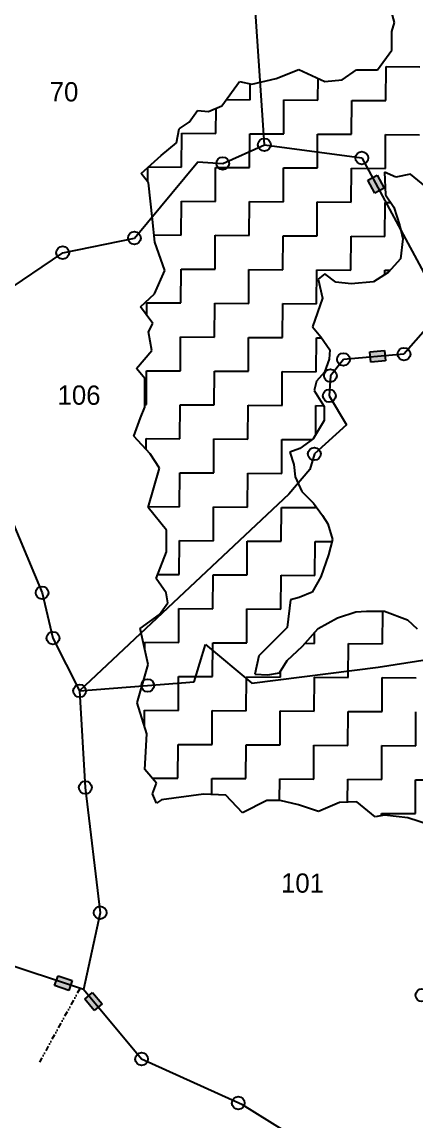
# Model space of a CAD drawing. Header units: metres. Extents: x 311141 to 315796, y 1906170 to 1910884.
# Drawn here: x 314026 to 314407, y 1906815 to 1907880 of the extents above; entities that cross this region are included whole.
import ezdxf

# ---------------------------------------------------------------- set-up
doc = ezdxf.new("R2010")
doc.units = ezdxf.units.M
doc.header["$MEASUREMENT"] = 0
doc.linetypes.add('DIVIDE', pattern=[1.25, 0.5, -0.25, 0, -0.25, 0, -0.25])
for name, color, linetype in [('POLY_HATCH', 12, 'Continuous'), ('POLY_PARCEL', 6, 'Continuous'), ('TEXT_PARCEL', 7, 'Continuous'), ('V_BOUND_LINE', 7, 'Continuous'), ('V_DIVIDE_LINE', 7, 'DIVIDE')]:
    doc.layers.add(name, color=color, linetype=linetype)
doc.styles.add('TEXT_MAP', font='')
doc.styles.get('TEXT_MAP').set_extended_font_data('Kruti Dev 050')

msp = doc.modelspace()

# ---------------------------------------------------------------- hatches: boundary and pattern name
for points in [[(314367.5, 1907714.2), (314376.3, 1907719), (314369.5, 1907731.7), (314360.7, 1907726.9)], [(314377.7, 1907551.9), (314376.8, 1907561.9), (314362.5, 1907560.6), (314363.4, 1907550.6)], [(314070.9, 1906942.4), (314074.2, 1906951.8), (314060.6, 1906956.6), (314057.3, 1906947.2)], [(314094, 1906940.2), (314086.4, 1906933.8), (314095.7, 1906922.8), (314103.3, 1906929.2)]]:
    msp.add_hatch(color=256).paths.add_polyline_path(points)

# ---------------------------------------------------------------- linework, layer by layer
for p, q in [((314360.7, 1907726.9), (314369.5, 1907731.7)), ((314367.5, 1907714.2), (314360.7, 1907726.9)), ((314369.5, 1907731.7), (314376.3, 1907719)), ((314376.3, 1907719), (314367.5, 1907714.2)), ((314362.5, 1907560.6), (314376.8, 1907561.9)), ((314363.4, 1907550.6), (314362.5, 1907560.6)), ((314376.8, 1907561.9), (314377.7, 1907551.9)), ((314377.7, 1907551.9), (314363.4, 1907550.6)), ((314057.3, 1906947.2), (314060.6, 1906956.6)), ((314060.6, 1906956.6), (314074.2, 1906951.8)), ((314074.2, 1906951.8), (314070.9, 1906942.4)), ((314070.9, 1906942.4), (314057.3, 1906947.2)), ((314086.4, 1906933.8), (314094, 1906940.2)), ((314094, 1906940.2), (314103.3, 1906929.2)), ((314095.7, 1906922.8), (314086.4, 1906933.8)), ((314103.3, 1906929.2), (314095.7, 1906922.8))]:
    msp.add_line(p, q)
for centre in [(314260.4, 1907761.2), (314220.1, 1907743.1), (314354.8, 1907748.4), (314134.6, 1907670.9), (314065.1, 1907656.7), (314337, 1907553.3), (314395.6, 1907558.5), (314324.4, 1907537.6), (314323.3, 1907518.1), (314308.8, 1907461.8), (314045.1, 1907327.4), (314055.7, 1907283.5), (314081.5, 1907232.4), (314147.5, 1907237.6), (314087, 1907138.8), (314101.4, 1907017.6), (314413, 1906937.7), (314141.5, 1906875.9), (314235.1, 1906833.3)]:
    msp.add_circle(centre, 6.17)
at = {"layer": 'POLY_HATCH'}
for p, q in [((314386.4, 1907879.5), (314381.7, 1907897.3)), ((314383.8, 1907870.7), (314386.4, 1907879.5)), ((314383.7, 1907852.9), (314383.8, 1907870.7)), ((314369.8, 1907833.6), (314383.7, 1907852.9)), ((314271.9, 1907825.3), (314293.8, 1907834.1)), ((314293.8, 1907834.1), (314318.8, 1907822.6)), ((314335.8, 1907824.1), (314349.6, 1907833.7)), ((314349.6, 1907833.7), (314369.8, 1907833.6)), ((314219.1, 1907799), (314236.3, 1907822.3)), ((314236.3, 1907822.3), (314248.4, 1907819.8)), ((314248.4, 1907819.8), (314271.9, 1907825.3)), ((314318.8, 1907822.6), (314335.8, 1907824.1)), ((314187.5, 1907783), (314195.7, 1907794.3)), ((314195.7, 1907794.3), (314206.2, 1907793.4)), ((314206.2, 1907793.4), (314219.1, 1907799)), ((314177.8, 1907776.6), (314187.5, 1907783)), ((314175.2, 1907762.9), (314177.8, 1907776.6)), ((314160.6, 1907750.8), (314175.2, 1907762.9)), ((314141.1, 1907733.2), (314160.6, 1907750.8)), ((314148.3, 1907724.2), (314141.1, 1907733.2)), ((314387.8, 1907729.9), (314376.7, 1907734.5)), ((314376.7, 1907734.5), (314377.7, 1907712.6)), ((314402, 1907732.8), (314387.8, 1907729.9)), ((314430.2, 1907709.6), (314402, 1907732.8)), ((314152.1, 1907688.7), (314148.3, 1907724.2)), ((314377.7, 1907712.6), (314385.8, 1907700.7)), ((314385.8, 1907700.7), (314391.6, 1907682.8)), ((314154.4, 1907666.8), (314152.1, 1907688.7)), ((314391.6, 1907682.8), (314394.5, 1907670.1)), ((314164, 1907639.3), (314154.4, 1907666.8)), ((314394.5, 1907670.1), (314392.2, 1907650.8)), ((314392.2, 1907650.8), (314380.2, 1907637.4)), ((314154.1, 1907616.7), (314164, 1907639.3)), ((314319.1, 1907636.3), (314312.4, 1907631.2)), ((314312.4, 1907631.2), (314316.7, 1907612.5)), ((314329.5, 1907628.1), (314319.1, 1907636.3)), ((314380.2, 1907637.4), (314366, 1907628.6)), ((314344.4, 1907626.5), (314329.5, 1907628.1)), ((314366, 1907628.6), (314344.4, 1907626.5)), ((314140.3, 1907604.2), (314154.1, 1907616.7)), ((314316.7, 1907612.5), (314306.9, 1907585)), ((314152.3, 1907588), (314140.3, 1907604.2)), ((314148.2, 1907579.9), (314152.3, 1907588)), ((314151.4, 1907562.1), (314148.2, 1907579.9)), ((314306.9, 1907585), (314315, 1907575.3)), ((314315, 1907575.3), (314323.9, 1907562.6)), ((314136.7, 1907544.4), (314151.4, 1907562.1)), ((314323.9, 1907562.6), (314323.1, 1907553.7)), ((314323.1, 1907553.7), (314318.5, 1907541.1)), ((314144.7, 1907534.7), (314136.7, 1907544.4)), ((314144.6, 1907507.2), (314144.7, 1907534.7)), ((314318.5, 1907541.1), (314311, 1907532.2)), ((314311, 1907532.2), (314308.7, 1907523.3)), ((314308.7, 1907523.3), (314318.3, 1907507.6)), ((314140.5, 1907496.7), (314144.6, 1907507.2)), ((314318.3, 1907507.6), (314318.2, 1907494.2)), ((314133.9, 1907479), (314140.5, 1907496.7)), ((314318.2, 1907494.2), (314307.7, 1907476.4)), ((314149.9, 1907461.9), (314133.9, 1907479)), ((314307.7, 1907476.4), (314294.9, 1907467.1)), ((314158.8, 1907448.1), (314149.9, 1907461.9)), ((314294.9, 1907467.1), (314285.2, 1907463.4)), ((314285.2, 1907463.4), (314288.8, 1907451.5)), ((314288.8, 1907451.5), (314290.2, 1907439.6)), ((314148, 1907409.9), (314158.8, 1907448.1)), ((314290.2, 1907439.6), (314296.8, 1907425.4)), ((314296.8, 1907425.4), (314308, 1907414.2)), ((314165.7, 1907387.9), (314148, 1907409.9)), ((314308, 1907414.2), (314316.8, 1907402.2)), ((314316.8, 1907402.2), (314322, 1907394)), ((314165.5, 1907366.9), (314165.7, 1907387.9)), ((314322, 1907394), (314326.4, 1907379.1)), ((314326.4, 1907379.1), (314322.5, 1907364.2)), ((314155.7, 1907341.1), (314165.5, 1907366.9)), ((314322.5, 1907364.2), (314315, 1907342.7)), ((314315, 1907342.7), (314306.7, 1907327.9)), ((314165.3, 1907327.3), (314155.7, 1907341.1)), ((314166.9, 1907317.6), (314165.3, 1907327.3)), ((314294, 1907322.7), (314285.8, 1907320.5)), ((314306.7, 1907327.9), (314294, 1907322.7)), ((314158.7, 1907306.4), (314166.9, 1907317.6)), ((314285.8, 1907320.5), (314282.6, 1907293.8)), ((314140, 1907292.7), (314158.7, 1907306.4)), ((314312.4, 1907292.9), (314331.1, 1907303.2)), ((314331.1, 1907303.2), (314349, 1907309)), ((314349, 1907309), (314359.4, 1907309.7)), ((314359.4, 1907309.7), (314376.6, 1907309.6)), ((314376.6, 1907309.6), (314398.9, 1907301.3)), ((314398.9, 1907301.3), (314408.5, 1907292.3)), ((314147.9, 1907257.9), (314140, 1907292.7)), ((314282.6, 1907293.8), (314254.9, 1907266.4)), ((314297.4, 1907275.8), (314312.4, 1907292.9)), ((314282.4, 1907261.8), (314297.4, 1907275.8)), ((314137.2, 1907220.8), (314147.9, 1907257.9)), ((314254.9, 1907266.4), (314251.1, 1907248.6)), ((314274.9, 1907249.9), (314282.4, 1907261.8)), ((314251.1, 1907248.6), (314263.7, 1907247.8)), ((314263.7, 1907247.8), (314274.9, 1907249.9)), ((314146.7, 1907190.8), (314137.2, 1907220.8)), ((314144.8, 1907156.1), (314146.7, 1907190.8)), ((314156.1, 1907143.1), (314144.8, 1907156.1)), ((314152, 1907132.6), (314156.1, 1907143.1)), ((314156, 1907123.7), (314152, 1907132.6)), ((314201.3, 1907132.3), (314160.8, 1907126.9)), ((314223.2, 1907131.4), (314201.3, 1907132.3)), ((314239.2, 1907114.3), (314223.2, 1907131.4)), ((314160.8, 1907126.9), (314156, 1907123.7)), ((314262.8, 1907126.3), (314239.2, 1907114.3)), ((314275.7, 1907126.2), (314262.8, 1907126.3)), ((314293.5, 1907122.1), (314275.7, 1907126.2)), ((314312.8, 1907115.5), (314293.5, 1907122.1)), ((314333.1, 1907124.2), (314312.8, 1907115.5)), ((314350.1, 1907125), (314333.1, 1907124.2)), ((314367.8, 1907110.3), (314350.1, 1907125)), ((314376.7, 1907111.9), (314367.8, 1907110.3)), ((314399.3, 1907109.3), (314376.7, 1907111.9)), ((314431.3, 1907099), (314399.3, 1907109.3))]:
    msp.add_line(p, q, dxfattribs=at)
at = {"layer": 'POLY_HATCH', "linetype": 'Continuous'}
for p, q in [((314378, 1907804), (314378.2, 1907836.9)), ((314378.2, 1907836.9), (314411.1, 1907836.7)), ((314312.2, 1907804.4), (314312.4, 1907825.6)), ((314246.5, 1907804.8), (314246.6, 1907820.2)), ((314223.5, 1907804.9), (314246.5, 1907804.8)), ((314279.2, 1907771.7), (314279.4, 1907804.6)), ((314279.4, 1907804.6), (314312.2, 1907804.4)), ((314344.9, 1907771.3), (314345.1, 1907804.2)), ((314345.1, 1907804.2), (314378, 1907804)), ((314213.4, 1907772.1), (314213.6, 1907796.6)), ((314180.3, 1907739.5), (314180.5, 1907772.3)), ((314180.5, 1907772.3), (314213.4, 1907772.1)), ((314246.1, 1907739.1), (314246.3, 1907771.9)), ((314246.3, 1907771.9), (314279.2, 1907771.7)), ((314311.8, 1907738.7), (314312, 1907771.5)), ((314312, 1907771.5), (314344.9, 1907771.3)), ((314377.6, 1907738.3), (314377.8, 1907771.1)), ((314377.8, 1907771.1), (314410.7, 1907770.9)), ((314147.4, 1907725.4), (314147.5, 1907738.9)), ((314148.3, 1907739.7), (314180.3, 1907739.5)), ((314213, 1907706.4), (314213.2, 1907739.3)), ((314213.2, 1907739.3), (314246.1, 1907739.1)), ((314278.8, 1907706), (314279, 1907738.9)), ((314279, 1907738.9), (314311.8, 1907738.7)), ((314344.5, 1907705.6), (314344.7, 1907738.5)), ((314344.7, 1907738.5), (314377.6, 1907738.3)), ((314179.9, 1907673.7), (314180.1, 1907706.6)), ((314180.1, 1907706.6), (314213, 1907706.4)), ((314245.7, 1907673.3), (314245.9, 1907706.2)), ((314245.9, 1907706.2), (314278.8, 1907706)), ((314311.4, 1907672.9), (314311.6, 1907705.8)), ((314311.6, 1907705.8), (314344.5, 1907705.6)), ((314377.2, 1907672.5), (314377.4, 1907705.4)), ((314377.4, 1907705.4), (314382.6, 1907705.4)), ((314153.7, 1907673.9), (314179.9, 1907673.7)), ((314212.6, 1907640.6), (314212.8, 1907673.5)), ((314212.8, 1907673.5), (314245.7, 1907673.3)), ((314278.4, 1907640.2), (314278.6, 1907673.1)), ((314278.6, 1907673.1), (314311.4, 1907672.9)), ((314344.1, 1907639.8), (314344.3, 1907672.7)), ((314344.3, 1907672.7), (314377.2, 1907672.5)), ((314179.5, 1907608), (314179.7, 1907640.8)), ((314179.7, 1907640.8), (314212.6, 1907640.6)), ((314245.3, 1907607.6), (314245.5, 1907640.4)), ((314245.5, 1907640.4), (314278.4, 1907640.2)), ((314311, 1907607.2), (314311.2, 1907640)), ((314311.2, 1907640), (314344.1, 1907639.8)), ((314377, 1907639.6), (314382.1, 1907639.6)), ((314377, 1907635.4), (314377, 1907639.6)), ((314146.6, 1907595.7), (314146.7, 1907608.2)), ((314146.7, 1907608.2), (314179.5, 1907608)), ((314212.2, 1907574.9), (314212.4, 1907607.8)), ((314212.4, 1907607.8), (314245.3, 1907607.6)), ((314278, 1907574.5), (314278.2, 1907607.4)), ((314278.2, 1907607.4), (314311, 1907607.2)), ((314179.1, 1907542.2), (314179.3, 1907575.1)), ((314179.3, 1907575.1), (314212.2, 1907574.9)), ((314244.9, 1907541.8), (314245.1, 1907574.7)), ((314245.1, 1907574.7), (314278, 1907574.5)), ((314310.6, 1907541.4), (314310.8, 1907574.3)), ((314310.8, 1907574.3), (314315.8, 1907574.3)), ((314146.1, 1907509.6), (314146.3, 1907542.4)), ((314146.3, 1907542.4), (314179.1, 1907542.2)), ((314211.8, 1907509.2), (314212, 1907542)), ((314212, 1907542), (314244.9, 1907541.8)), ((314277.6, 1907508.8), (314277.8, 1907541.6)), ((314277.8, 1907541.6), (314310.6, 1907541.4)), ((314144.6, 1907509.6), (314146.1, 1907509.6)), ((314178.7, 1907476.5), (314178.9, 1907509.4)), ((314178.9, 1907509.4), (314211.8, 1907509.2)), ((314244.5, 1907476.1), (314244.7, 1907509)), ((314244.7, 1907509), (314277.6, 1907508.8)), ((314310.3, 1907480.7), (314310.4, 1907508.6)), ((314310.4, 1907508.6), (314317.8, 1907508.5)), ((314145.8, 1907466.3), (314145.9, 1907476.7)), ((314145.9, 1907476.7), (314178.7, 1907476.5)), ((314211.4, 1907443.4), (314211.6, 1907476.3)), ((314211.6, 1907476.3), (314244.5, 1907476.1)), ((314277.2, 1907443), (314277.4, 1907475.9)), ((314277.4, 1907475.9), (314306.8, 1907475.7)), ((314178.3, 1907410.7), (314178.5, 1907443.6)), ((314178.5, 1907443.6), (314211.4, 1907443.4)), ((314244.1, 1907410.3), (314244.3, 1907443.2)), ((314244.3, 1907443.2), (314277.2, 1907443)), ((314148.3, 1907410.9), (314178.3, 1907410.7)), ((314211, 1907377.7), (314211.2, 1907410.5)), ((314211.2, 1907410.5), (314244.1, 1907410.3)), ((314276.8, 1907377.3), (314277, 1907410.1)), ((314277, 1907410.1), (314309.8, 1907409.9)), ((314309.8, 1907409.9), (314309.8, 1907411.6)), ((314177.9, 1907345), (314178.1, 1907377.9)), ((314178.1, 1907377.9), (314211, 1907377.7)), ((314243.7, 1907344.6), (314243.9, 1907377.5)), ((314243.9, 1907377.5), (314276.8, 1907377.3)), ((314309.4, 1907344.2), (314309.6, 1907377.1)), ((314309.6, 1907377.1), (314325.8, 1907377)), ((314157.2, 1907345.1), (314177.9, 1907345)), ((314210.6, 1907311.9), (314210.8, 1907344.8)), ((314210.8, 1907344.8), (314243.7, 1907344.6)), ((314276.4, 1907311.5), (314276.6, 1907344.4)), ((314276.6, 1907344.4), (314309.4, 1907344.2)), ((314177.5, 1907279.2), (314177.7, 1907312.1)), ((314177.7, 1907312.1), (314210.6, 1907311.9)), ((314243.3, 1907278.8), (314243.5, 1907311.7)), ((314243.5, 1907311.7), (314276.4, 1907311.5)), ((314374.8, 1907278), (314375, 1907309.6)), ((314144.6, 1907272.4), (314144.7, 1907279.4)), ((314144.7, 1907279.4), (314177.5, 1907279.2)), ((314210.2, 1907246.2), (314210.4, 1907279)), ((314210.4, 1907279), (314243.3, 1907278.8)), ((314309, 1907278.4), (314309.1, 1907289.1)), ((314299.8, 1907278.5), (314309, 1907278.4)), ((314341.7, 1907245.4), (314341.9, 1907278.2)), ((314341.9, 1907278.2), (314374.8, 1907278)), ((314276, 1907245.8), (314276, 1907251.6)), ((314177.1, 1907213.5), (314177.3, 1907246.4)), ((314177.3, 1907246.4), (314210.2, 1907246.2)), ((314242.9, 1907213.1), (314243.1, 1907246)), ((314243.1, 1907246), (314276, 1907245.8)), ((314308.6, 1907212.7), (314308.8, 1907245.6)), ((314308.8, 1907245.6), (314341.7, 1907245.4)), ((314374.4, 1907212.3), (314374.6, 1907245.2)), ((314374.6, 1907245.2), (314407.4, 1907245)), ((314144.2, 1907198.7), (314144.3, 1907213.7)), ((314144.3, 1907213.7), (314177.1, 1907213.5)), ((314209.8, 1907180.4), (314210, 1907213.3)), ((314210, 1907213.3), (314242.9, 1907213.1)), ((314275.6, 1907180), (314275.8, 1907212.9)), ((314275.8, 1907212.9), (314308.6, 1907212.7)), ((314341.3, 1907179.6), (314341.5, 1907212.5)), ((314341.5, 1907212.5), (314374.4, 1907212.3)), ((314407, 1907179.2), (314407.2, 1907212.1)), ((314176.7, 1907147.8), (314176.9, 1907180.6)), ((314176.9, 1907180.6), (314209.8, 1907180.4)), ((314242.5, 1907147.4), (314242.7, 1907180.2)), ((314242.7, 1907180.2), (314275.6, 1907180)), ((314308.2, 1907147), (314308.4, 1907179.8)), ((314308.4, 1907179.8), (314341.3, 1907179.6)), ((314374, 1907146.6), (314374.2, 1907179.4)), ((314374.2, 1907179.4), (314407, 1907179.2)), ((314151.9, 1907147.9), (314176.7, 1907147.8)), ((314209.5, 1907132), (314209.6, 1907147.6)), ((314209.6, 1907147.6), (314242.5, 1907147.4)), ((314275.2, 1907126.2), (314275.4, 1907147.2)), ((314275.4, 1907147.2), (314308.2, 1907147)), ((314341, 1907124.6), (314341.1, 1907146.8)), ((314341.1, 1907146.8), (314374, 1907146.6)), ((314406.6, 1907113.5), (314406.8, 1907146.4)), ((314406.8, 1907146.4), (314439.7, 1907146.2)), ((314373.8, 1907113.7), (314406.6, 1907113.5)), ((314373.8, 1907111.3), (314373.8, 1907113.7))]:
    msp.add_line(p, q, dxfattribs=at)
at = {"layer": 'POLY_PARCEL'}
for p, q in [((314260.4, 1907761.2), (314251.3, 1907899.6)), ((314220.1, 1907743.1), (314260.4, 1907761.2)), ((314260.4, 1907761.2), (314354.8, 1907748.4)), ((314354.8, 1907748.4), (314433.7, 1907602)), ((314134.6, 1907670.9), (314196, 1907744.6)), ((314196, 1907744.6), (314220.1, 1907743.1)), ((314065.1, 1907656.7), (314134.6, 1907670.9)), ((314006.3, 1907616.4), (314065.1, 1907656.7)), ((314433.7, 1907602), (314395.6, 1907558.5)), ((314395.6, 1907558.5), (314337, 1907553.3)), ((314337, 1907553.3), (314324.4, 1907537.6)), ((314324.4, 1907537.6), (314323.3, 1907518.1)), ((314323.3, 1907518.1), (314339.9, 1907490.1)), ((314339.9, 1907490.1), (314308.8, 1907461.8)), ((314308.8, 1907461.8), (314304.3, 1907446.7)), ((313995.3, 1907446.2), (314045.1, 1907327.4)), ((314304.3, 1907446.7), (314284.2, 1907422.7)), ((314284.2, 1907422.7), (314081.5, 1907232.4)), ((314045.1, 1907327.4), (314055.7, 1907283.5)), ((314055.7, 1907283.5), (314081.5, 1907232.4)), ((314192.4, 1907241.2), (314203.3, 1907277.3)), ((314203.3, 1907277.3), (314248.2, 1907239.9)), ((314370.5, 1907255.4), (314424.3, 1907263.7)), ((314248.2, 1907239.9), (314370.5, 1907255.4)), ((314081.5, 1907232.4), (314192.4, 1907241.2)), ((314081.5, 1907232.4), (314087, 1907138.8)), ((314087, 1907138.8), (314101.4, 1907017.6)), ((314101.4, 1907017.6), (314085.1, 1906943.1))]:
    msp.add_line(p, q, dxfattribs=at)
at = {"layer": 'V_BOUND_LINE'}
for p, q in [((314085.1, 1906943.1), (313929.6, 1906995)), ((314141.5, 1906875.9), (314085.1, 1906943.1)), ((314239.2, 1906831.4), (314141.5, 1906875.9)), ((314381.7, 1906743.6), (314239.2, 1906831.4))]:
    msp.add_line(p, q, dxfattribs=at)
at = {"layer": 'V_DIVIDE_LINE', "ltscale": 10}
msp.add_line((314081.6, 1906943.9), (314042.6, 1906872.9), dxfattribs=at)

# ---------------------------------------------------------------- texts
at = {"layer": 'TEXT_PARCEL', "style": 'TEXT_MAP'}
for s, p in [('70', (314052.5, 1907803.3)), ('106', (314060.1, 1907509.6)), ('101', (314276.5, 1907037.1))]:
    msp.add_text(s, height=18.64, rotation=359.6506, dxfattribs=at).set_placement(p)

doc.saveas('drawing.dxf')
